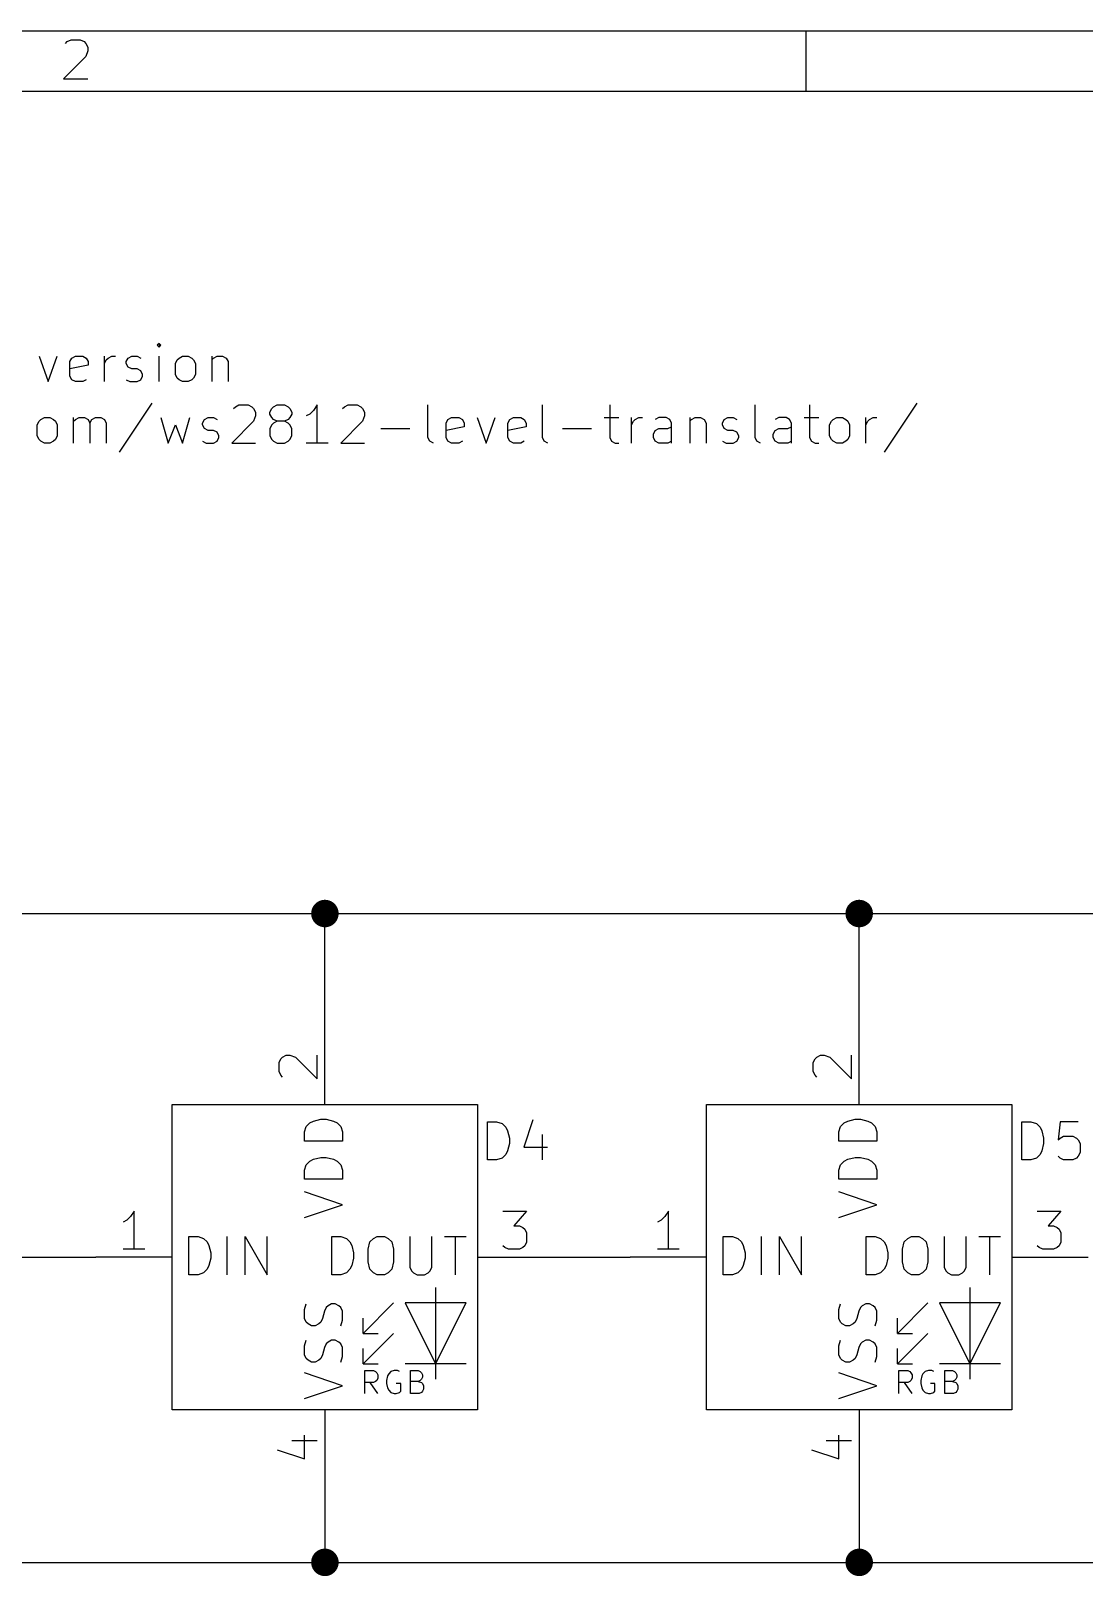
# Model space of a CAD drawing. Extents: x 0.4 to 11.3, y -7.9 to -0.4.
# Drawn here: x 3.315 to 4.695, y -2.418 to -0.394 of the extents above; entities that cross this region are included whole.
import ezdxf

# ---------------------------------------------------------------- set-up
doc = ezdxf.new("R2010")
doc.units = 0
doc.header["$MEASUREMENT"] = 0
for name, color, linetype in [('BLUE3', 171, 'CONTINUOUS'), ('CYAN2', 4, 'CONTINUOUS'), ('GREEN3', 91, 'CONTINUOUS'), ('LYELLOW', 51, 'CONTINUOUS'), ('RED2', 1, 'CONTINUOUS'), ('RED3', 11, 'CONTINUOUS')]:
    doc.layers.add(name, color=color, linetype=linetype)

msp = doc.modelspace()

# ---------------------------------------------------------------- linework, layer by layer
at = {"layer": 'BLUE3', "linetype": 'CONTINUOUS'}
for p, q in [((3.48267, -0.803209), (3.48029, -0.805591)), ((3.48029, -0.805591), (3.48267, -0.807972)), ((3.48505, -0.805591), (3.48267, -0.803209)), ((3.48267, -0.803209), (3.48267, -0.807972)), ((3.48267, -0.807972), (3.48505, -0.805591)), ((3.32552, -0.819878), (3.33743, -0.853209)), ((3.33743, -0.853209), (3.34933, -0.819878)), ((3.366, -0.82702), (3.36838, -0.822256)), ((3.366, -0.846067), (3.366, -0.82702)), ((3.36838, -0.822256), (3.37314, -0.819878)), ((3.37314, -0.819878), (3.38267, -0.819878)), ((3.38267, -0.819878), (3.38743, -0.822256)), ((3.38743, -0.822256), (3.38981, -0.82702)), ((3.38981, -0.82702), (3.38981, -0.83178)), ((3.41124, -0.853209), (3.41124, -0.819878)), ((3.41124, -0.829402), (3.41362, -0.824638)), ((3.41362, -0.824638), (3.416, -0.822256)), ((3.416, -0.822256), (3.42076, -0.819878)), ((3.42076, -0.819878), (3.42552, -0.819878)), ((3.43981, -0.82702), (3.44219, -0.822256)), ((3.43981, -0.829402), (3.43981, -0.82702)), ((3.44219, -0.834161), (3.43981, -0.829402)), ((3.44219, -0.822256), (3.44695, -0.819878)), ((3.44695, -0.819878), (3.45409, -0.819878)), ((3.45409, -0.819878), (3.45886, -0.822256)), ((3.48267, -0.853209), (3.48267, -0.819878)), ((3.5041, -0.829402), (3.50648, -0.824638)), ((3.5041, -0.843685), (3.5041, -0.829402)), ((3.50648, -0.824638), (3.50886, -0.822256)), ((3.50886, -0.822256), (3.51362, -0.819878)), ((3.51362, -0.819878), (3.52076, -0.819878)), ((3.52076, -0.819878), (3.52552, -0.822256)), ((3.52552, -0.822256), (3.52791, -0.824638)), ((3.52791, -0.824638), (3.53029, -0.829402)), ((3.53029, -0.829402), (3.53029, -0.843685)), ((3.55171, -0.819878), (3.55171, -0.853209)), ((3.55171, -0.824638), (3.55409, -0.822256)), ((3.55409, -0.822256), (3.55886, -0.819878)), ((3.55886, -0.819878), (3.566, -0.819878)), ((3.566, -0.819878), (3.57076, -0.822256)), ((3.57076, -0.822256), (3.57314, -0.82702)), ((3.57314, -0.82702), (3.57314, -0.853209)), ((3.38981, -0.83178), (3.366, -0.836543)), ((3.36838, -0.850831), (3.366, -0.846067)), ((3.44695, -0.836543), (3.44219, -0.834161)), ((3.45409, -0.836543), (3.44695, -0.836543)), ((3.45886, -0.838925), (3.45409, -0.836543)), ((3.46124, -0.843685), (3.45886, -0.838925)), ((3.45886, -0.850831), (3.46124, -0.846067)), ((3.46124, -0.846067), (3.46124, -0.843685)), ((3.50648, -0.848449), (3.5041, -0.843685)), ((3.50886, -0.850831), (3.50648, -0.848449)), ((3.52791, -0.848449), (3.52552, -0.850831)), ((3.53029, -0.843685), (3.52791, -0.848449)), ((3.37314, -0.853209), (3.36838, -0.850831)), ((3.38267, -0.853209), (3.37314, -0.853209)), ((3.38743, -0.850831), (3.38267, -0.853209)), ((3.43981, -0.850831), (3.44457, -0.853209)), ((3.44457, -0.853209), (3.45409, -0.853209)), ((3.45409, -0.853209), (3.45886, -0.850831)), ((3.51362, -0.853209), (3.50886, -0.850831)), ((3.52076, -0.853209), (3.51362, -0.853209)), ((3.52552, -0.850831), (3.52076, -0.853209)), ((3.47315, -0.881331), (3.4303, -0.945614)), ((3.5803, -0.888472), (3.58268, -0.886091)), ((3.58268, -0.886091), (3.58744, -0.883709)), ((3.58744, -0.883709), (3.59935, -0.883709)), ((3.59935, -0.883709), (3.60411, -0.886091)), ((3.60411, -0.886091), (3.60649, -0.888472)), ((3.60649, -0.888472), (3.60887, -0.893232)), ((3.62792, -0.893232), (3.6303, -0.888472)), ((3.6303, -0.888472), (3.63268, -0.886091)), ((3.63268, -0.886091), (3.63744, -0.883709)), ((3.63744, -0.883709), (3.64696, -0.883709)), ((3.64696, -0.883709), (3.65172, -0.886091)), ((3.65172, -0.886091), (3.65411, -0.888472)), ((3.65411, -0.888472), (3.65649, -0.893232)), ((3.68982, -0.883709), (3.68506, -0.890854)), ((3.68982, -0.933709), (3.68982, -0.883709)), ((3.72315, -0.888472), (3.72553, -0.886091)), ((3.72553, -0.886091), (3.7303, -0.883709)), ((3.7303, -0.883709), (3.7422, -0.883709)), ((3.7422, -0.883709), (3.74696, -0.886091)), ((3.74696, -0.886091), (3.74934, -0.888472)), ((3.74934, -0.888472), (3.75172, -0.893232)), ((3.83506, -0.926567), (3.83506, -0.883709)), ((3.98506, -0.926567), (3.98506, -0.883709)), ((4.07315, -0.883709), (4.07315, -0.926567)), ((4.26362, -0.926567), (4.26362, -0.883709)), ((4.33505, -0.883709), (4.33505, -0.926567)), ((4.47552, -0.881331), (4.43267, -0.945614)), ((3.32316, -0.909902), (3.32554, -0.905138)), ((3.32316, -0.924185), (3.32316, -0.909902)), ((3.32554, -0.905138), (3.32792, -0.902756)), ((3.32792, -0.902756), (3.33268, -0.900378)), ((3.33268, -0.900378), (3.33982, -0.900378)), ((3.33982, -0.900378), (3.34458, -0.902756)), ((3.34458, -0.902756), (3.34696, -0.905138)), ((3.34696, -0.905138), (3.34935, -0.909902)), ((3.34935, -0.909902), (3.34935, -0.924185)), ((3.37077, -0.933709), (3.37077, -0.900378)), ((3.37077, -0.905138), (3.37315, -0.902756)), ((3.37315, -0.902756), (3.37792, -0.900378)), ((3.37792, -0.900378), (3.38506, -0.900378)), ((3.38506, -0.900378), (3.38982, -0.902756)), ((3.38982, -0.902756), (3.3922, -0.90752)), ((3.3922, -0.90752), (3.39458, -0.902756)), ((3.3922, -0.90752), (3.3922, -0.933709)), ((3.39458, -0.902756), (3.39934, -0.900378)), ((3.39934, -0.900378), (3.40649, -0.900378)), ((3.40649, -0.900378), (3.41125, -0.902756)), ((3.41125, -0.902756), (3.41363, -0.90752)), ((3.41363, -0.90752), (3.41363, -0.933709)), ((3.48506, -0.900378), (3.49458, -0.933709)), ((3.49458, -0.933709), (3.50411, -0.909902)), ((3.50411, -0.909902), (3.51363, -0.933709)), ((3.51363, -0.933709), (3.52315, -0.900378)), ((3.53982, -0.90752), (3.5422, -0.902756)), ((3.53982, -0.909902), (3.53982, -0.90752)), ((3.5422, -0.914661), (3.53982, -0.909902)), ((3.5422, -0.902756), (3.54696, -0.900378)), ((3.54696, -0.900378), (3.55411, -0.900378)), ((3.55411, -0.900378), (3.55887, -0.902756)), ((3.60649, -0.905138), (3.57792, -0.933709)), ((3.60887, -0.897996), (3.60649, -0.905138)), ((3.60887, -0.893232), (3.60887, -0.897996)), ((3.62792, -0.895614), (3.62792, -0.893232)), ((3.6303, -0.900378), (3.62792, -0.895614)), ((3.6303, -0.909902), (3.62792, -0.914661)), ((3.63268, -0.902756), (3.6303, -0.900378)), ((3.63268, -0.90752), (3.6303, -0.909902)), ((3.63744, -0.905138), (3.63268, -0.902756)), ((3.63744, -0.905138), (3.63268, -0.90752)), ((3.64696, -0.905138), (3.63744, -0.905138)), ((3.65172, -0.902756), (3.64696, -0.905138)), ((3.65172, -0.90752), (3.64696, -0.905138)), ((3.65411, -0.900378), (3.65172, -0.902756)), ((3.65411, -0.909902), (3.65172, -0.90752)), ((3.65649, -0.895614), (3.65411, -0.900378)), ((3.65649, -0.914661), (3.65411, -0.909902)), ((3.65649, -0.893232), (3.65649, -0.895614)), ((3.6803, -0.895614), (3.67554, -0.897996)), ((3.68506, -0.890854), (3.6803, -0.895614)), ((3.74934, -0.905138), (3.72077, -0.933709)), ((3.75172, -0.897996), (3.74934, -0.905138)), ((3.75172, -0.893232), (3.75172, -0.897996)), ((3.85887, -0.90752), (3.86124, -0.902756)), ((3.85887, -0.926567), (3.85887, -0.90752)), ((3.86124, -0.902756), (3.86601, -0.900378)), ((3.86601, -0.900378), (3.87553, -0.900378)), ((3.87553, -0.900378), (3.88029, -0.902756)), ((3.88029, -0.902756), (3.88267, -0.90752)), ((3.88267, -0.90752), (3.88267, -0.91228)), ((3.89934, -0.900378), (3.91125, -0.933709)), ((3.91125, -0.933709), (3.92315, -0.900378)), ((3.93982, -0.90752), (3.9422, -0.902756)), ((3.93982, -0.926567), (3.93982, -0.90752)), ((3.9422, -0.902756), (3.94696, -0.900378)), ((3.94696, -0.900378), (3.95648, -0.900378)), ((3.95648, -0.900378), (3.96124, -0.902756)), ((3.96124, -0.902756), (3.96363, -0.90752)), ((3.96363, -0.90752), (3.96363, -0.91228)), ((4.06601, -0.900378), (4.08506, -0.900378)), ((4.10172, -0.933709), (4.10172, -0.900378)), ((4.10172, -0.909902), (4.1041, -0.905138)), ((4.1041, -0.905138), (4.10648, -0.902756)), ((4.10648, -0.902756), (4.11124, -0.900378)), ((4.11124, -0.900378), (4.11601, -0.900378)), ((4.13744, -0.900378), (4.13267, -0.902756)), ((4.14696, -0.900378), (4.13744, -0.900378)), ((4.15172, -0.902756), (4.14696, -0.900378)), ((4.1541, -0.90752), (4.15172, -0.902756)), ((4.1541, -0.933709), (4.1541, -0.90752)), ((4.17791, -0.900378), (4.17791, -0.933709)), ((4.17791, -0.905138), (4.18029, -0.902756)), ((4.18029, -0.902756), (4.18506, -0.900378)), ((4.18506, -0.900378), (4.1922, -0.900378)), ((4.1922, -0.900378), (4.19696, -0.902756)), ((4.19696, -0.902756), (4.19934, -0.90752)), ((4.19934, -0.90752), (4.19934, -0.933709)), ((4.22077, -0.90752), (4.22315, -0.902756)), ((4.22077, -0.909902), (4.22077, -0.90752)), ((4.22315, -0.914661), (4.22077, -0.909902)), ((4.22315, -0.902756), (4.22791, -0.900378)), ((4.22791, -0.900378), (4.23505, -0.900378)), ((4.23505, -0.900378), (4.23981, -0.902756)), ((4.29457, -0.900378), (4.28981, -0.902756)), ((4.3041, -0.900378), (4.29457, -0.900378)), ((4.30886, -0.902756), (4.3041, -0.900378)), ((4.31124, -0.90752), (4.30886, -0.902756)), ((4.31124, -0.933709), (4.31124, -0.90752)), ((4.32791, -0.900378), (4.34695, -0.900378)), ((4.36124, -0.909902), (4.36362, -0.905138)), ((4.36124, -0.924185), (4.36124, -0.909902)), ((4.36362, -0.905138), (4.366, -0.902756)), ((4.366, -0.902756), (4.37076, -0.900378)), ((4.37076, -0.900378), (4.37791, -0.900378)), ((4.37791, -0.900378), (4.38267, -0.902756)), ((4.38267, -0.902756), (4.38505, -0.905138)), ((4.38505, -0.905138), (4.38743, -0.909902)), ((4.38743, -0.909902), (4.38743, -0.924185)), ((4.40885, -0.933709), (4.40885, -0.900378)), ((4.40885, -0.909902), (4.41124, -0.905138)), ((4.41124, -0.905138), (4.41362, -0.902756)), ((4.41362, -0.902756), (4.41838, -0.900378)), ((4.41838, -0.900378), (4.42314, -0.900378)), ((3.32554, -0.928949), (3.32316, -0.924185)), ((3.32792, -0.931331), (3.32554, -0.928949)), ((3.34696, -0.928949), (3.34458, -0.931331)), ((3.34935, -0.924185), (3.34696, -0.928949)), ((3.54696, -0.917043), (3.5422, -0.914661)), ((3.55411, -0.917043), (3.54696, -0.917043)), ((3.55887, -0.919425), (3.55411, -0.917043)), ((3.56125, -0.924185), (3.55887, -0.919425)), ((3.55887, -0.931331), (3.56125, -0.926567)), ((3.56125, -0.926567), (3.56125, -0.924185)), ((3.62792, -0.914661), (3.62792, -0.924185)), ((3.62792, -0.924185), (3.6303, -0.928949)), ((3.6303, -0.928949), (3.63268, -0.931331)), ((3.65172, -0.931331), (3.65411, -0.928949)), ((3.65411, -0.928949), (3.65649, -0.924185)), ((3.65649, -0.924185), (3.65649, -0.914661)), ((3.77315, -0.914661), (3.81125, -0.914661)), ((3.83744, -0.931331), (3.83506, -0.926567)), ((3.88267, -0.91228), (3.85887, -0.917043)), ((3.86124, -0.931331), (3.85887, -0.926567)), ((3.96363, -0.91228), (3.93982, -0.917043)), ((3.9422, -0.931331), (3.93982, -0.926567)), ((3.98744, -0.931331), (3.98506, -0.926567)), ((4.01124, -0.914661), (4.04934, -0.914661)), ((4.07315, -0.926567), (4.07553, -0.931331)), ((4.1303, -0.921803), (4.13267, -0.917043)), ((4.1303, -0.926567), (4.1303, -0.921803)), ((4.13267, -0.931331), (4.1303, -0.926567)), ((4.13267, -0.917043), (4.13744, -0.914661)), ((4.13744, -0.914661), (4.14934, -0.914661)), ((4.14934, -0.914661), (4.1541, -0.91228)), ((4.22791, -0.917043), (4.22315, -0.914661)), ((4.23505, -0.917043), (4.22791, -0.917043)), ((4.23981, -0.919425), (4.23505, -0.917043)), ((4.24219, -0.924185), (4.23981, -0.919425)), ((4.23981, -0.931331), (4.24219, -0.926567)), ((4.24219, -0.926567), (4.24219, -0.924185)), ((4.266, -0.931331), (4.26362, -0.926567)), ((4.28743, -0.921803), (4.28981, -0.917043)), ((4.28743, -0.926567), (4.28743, -0.921803)), ((4.28981, -0.931331), (4.28743, -0.926567)), ((4.28981, -0.917043), (4.29457, -0.914661)), ((4.29457, -0.914661), (4.30648, -0.914661)), ((4.30648, -0.914661), (4.31124, -0.91228)), ((4.33505, -0.926567), (4.33743, -0.931331)), ((4.36362, -0.928949), (4.36124, -0.924185)), ((4.366, -0.931331), (4.36362, -0.928949)), ((4.38505, -0.928949), (4.38267, -0.931331)), ((4.38743, -0.924185), (4.38505, -0.928949)), ((3.33268, -0.933709), (3.32792, -0.931331)), ((3.33982, -0.933709), (3.33268, -0.933709)), ((3.34458, -0.931331), (3.33982, -0.933709)), ((3.53982, -0.931331), (3.54458, -0.933709)), ((3.54458, -0.933709), (3.55411, -0.933709)), ((3.55411, -0.933709), (3.55887, -0.931331)), ((3.57792, -0.933709), (3.60887, -0.933709)), ((3.63268, -0.931331), (3.63744, -0.933709)), ((3.63744, -0.933709), (3.64696, -0.933709)), ((3.64696, -0.933709), (3.65172, -0.931331)), ((3.70411, -0.933709), (3.67554, -0.933709)), ((3.72077, -0.933709), (3.75172, -0.933709)), ((3.8422, -0.933709), (3.83744, -0.931331)), ((3.86601, -0.933709), (3.86124, -0.931331)), ((3.87553, -0.933709), (3.86601, -0.933709)), ((3.88029, -0.931331), (3.87553, -0.933709)), ((3.94696, -0.933709), (3.9422, -0.931331)), ((3.95648, -0.933709), (3.94696, -0.933709)), ((3.96124, -0.931331), (3.95648, -0.933709)), ((3.9922, -0.933709), (3.98744, -0.931331)), ((4.07553, -0.931331), (4.0803, -0.933709)), ((4.0803, -0.933709), (4.08506, -0.933709)), ((4.13744, -0.933709), (4.13267, -0.931331)), ((4.14934, -0.933709), (4.13744, -0.933709)), ((4.1541, -0.931331), (4.14934, -0.933709)), ((4.22077, -0.931331), (4.22553, -0.933709)), ((4.22553, -0.933709), (4.23505, -0.933709)), ((4.23505, -0.933709), (4.23981, -0.931331)), ((4.27077, -0.933709), (4.266, -0.931331)), ((4.29457, -0.933709), (4.28981, -0.931331)), ((4.30648, -0.933709), (4.29457, -0.933709)), ((4.31124, -0.931331), (4.30648, -0.933709)), ((4.33743, -0.931331), (4.34219, -0.933709)), ((4.34219, -0.933709), (4.34695, -0.933709)), ((4.37076, -0.933709), (4.366, -0.931331)), ((4.37791, -0.933709), (4.37076, -0.933709)), ((4.38267, -0.931331), (4.37791, -0.933709))]:
    msp.add_line(p, q, dxfattribs=at)
at = {"layer": 'CYAN2', "linetype": 'CONTINUOUS'}
for p, q in [((3.68504, -1.8219), (3.69456, -1.81952)), ((3.69456, -1.81952), (3.7017, -1.81952)), ((3.7017, -1.81952), (3.71122, -1.8219)), ((3.97262, -1.82043), (3.96072, -1.85614)), ((4.38504, -1.8219), (4.39456, -1.81952)), ((4.39456, -1.81952), (4.4017, -1.81952)), ((4.4017, -1.81952), (4.41122, -1.8219)), ((3.67313, -1.83619), (3.67551, -1.82905)), ((3.67313, -1.84809), (3.67313, -1.83619)), ((3.67551, -1.82905), (3.68028, -1.82428)), ((3.68028, -1.82428), (3.68504, -1.8219)), ((3.71122, -1.8219), (3.71599, -1.82428)), ((3.71599, -1.82428), (3.72075, -1.82905)), ((3.72075, -1.82905), (3.72313, -1.83619)), ((3.72313, -1.83619), (3.72313, -1.84809)), ((3.91309, -1.8728), (3.91309, -1.8228)), ((3.91309, -1.8228), (3.925, -1.8228)), ((3.925, -1.8228), (3.93214, -1.82519)), ((3.93214, -1.82519), (3.93691, -1.82995)), ((3.93691, -1.82995), (3.93929, -1.83471)), ((3.93929, -1.83471), (3.94167, -1.84423)), ((3.98452, -1.83947), (3.98452, -1.8728)), ((4.37313, -1.83619), (4.37551, -1.82905)), ((4.37313, -1.84809), (4.37313, -1.83619)), ((4.37551, -1.82905), (4.38028, -1.82428)), ((4.38028, -1.82428), (4.38504, -1.8219)), ((4.41122, -1.8219), (4.41599, -1.82428)), ((4.41599, -1.82428), (4.42075, -1.82905)), ((4.42075, -1.82905), (4.42313, -1.83619)), ((4.42313, -1.83619), (4.42313, -1.84809)), ((4.61309, -1.8728), (4.61309, -1.8228)), ((4.61309, -1.8228), (4.625, -1.8228)), ((4.625, -1.8228), (4.63214, -1.82519)), ((4.63214, -1.82519), (4.63691, -1.82995)), ((4.63691, -1.82995), (4.63929, -1.83471)), ((4.63929, -1.83471), (4.64167, -1.84423)), ((4.66309, -1.8228), (4.66072, -1.84661)), ((4.68691, -1.8228), (4.66309, -1.8228)), ((4.66309, -1.84423), (4.66786, -1.84185)), ((4.66786, -1.84185), (4.67976, -1.84185)), ((4.67976, -1.84185), (4.68452, -1.84423)), ((3.72313, -1.84809), (3.67313, -1.84809)), ((3.93929, -1.8609), (3.93691, -1.86566)), ((3.94167, -1.85137), (3.93929, -1.8609)), ((3.94167, -1.84423), (3.94167, -1.85137)), ((3.96072, -1.85614), (3.99167, -1.85614)), ((4.42313, -1.84809), (4.37313, -1.84809)), ((4.63929, -1.8609), (4.63691, -1.86566)), ((4.64167, -1.85137), (4.63929, -1.8609)), ((4.64167, -1.84423), (4.64167, -1.85137)), ((4.66072, -1.84661), (4.66309, -1.84423)), ((4.68452, -1.84423), (4.68691, -1.84661)), ((4.68691, -1.84661), (4.68929, -1.85137)), ((4.68929, -1.85137), (4.68929, -1.86328)), ((3.67313, -1.88619), (3.67551, -1.87905)), ((3.67551, -1.87905), (3.68028, -1.87428)), ((3.68028, -1.87428), (3.68504, -1.8719)), ((3.68504, -1.8719), (3.69456, -1.86952)), ((3.69456, -1.86952), (3.7017, -1.86952)), ((3.7017, -1.86952), (3.71122, -1.8719)), ((3.71122, -1.8719), (3.71599, -1.87428)), ((3.71599, -1.87428), (3.72075, -1.87905)), ((3.72075, -1.87905), (3.72313, -1.88619)), ((3.925, -1.8728), (3.91309, -1.8728)), ((3.93214, -1.87043), (3.925, -1.8728)), ((3.93691, -1.86566), (3.93214, -1.87043)), ((4.37313, -1.88619), (4.37551, -1.87905)), ((4.37551, -1.87905), (4.38028, -1.87428)), ((4.38028, -1.87428), (4.38504, -1.8719)), ((4.38504, -1.8719), (4.39456, -1.86952)), ((4.39456, -1.86952), (4.4017, -1.86952)), ((4.4017, -1.86952), (4.41122, -1.8719)), ((4.41122, -1.8719), (4.41599, -1.87428)), ((4.41599, -1.87428), (4.42075, -1.87905)), ((4.42075, -1.87905), (4.42313, -1.88619)), ((4.625, -1.8728), (4.61309, -1.8728)), ((4.63214, -1.87043), (4.625, -1.8728)), ((4.63691, -1.86566), (4.63214, -1.87043)), ((4.66309, -1.87043), (4.66072, -1.86804)), ((4.66786, -1.8728), (4.66309, -1.87043)), ((4.67976, -1.8728), (4.66786, -1.8728)), ((4.68452, -1.87043), (4.67976, -1.8728)), ((4.68691, -1.86804), (4.68452, -1.87043)), ((4.68929, -1.86328), (4.68691, -1.86804)), ((3.67313, -1.89809), (3.67313, -1.88619)), ((3.72313, -1.89809), (3.67313, -1.89809)), ((3.72313, -1.88619), (3.72313, -1.89809)), ((4.37313, -1.89809), (4.37313, -1.88619)), ((4.42313, -1.89809), (4.37313, -1.89809)), ((4.42313, -1.88619), (4.42313, -1.89809)), ((3.72313, -1.93143), (3.67313, -1.91476)), ((4.42313, -1.93143), (4.37313, -1.91476)), ((3.67313, -1.94809), (3.72313, -1.93143)), ((4.37313, -1.94809), (4.42313, -1.93143)), ((3.5219, -2.02313), (3.5219, -1.97313)), ((3.5219, -1.97313), (3.53381, -1.97313)), ((3.53381, -1.97313), (3.54095, -1.97551)), ((3.54095, -1.97551), (3.54571, -1.98028)), ((3.54571, -1.98028), (3.54809, -1.98504)), ((3.5719, -2.02313), (3.5719, -1.97313)), ((3.59571, -2.02313), (3.59571, -1.97313)), ((3.59571, -1.97313), (3.62428, -2.02313)), ((3.62428, -2.02313), (3.62428, -1.97313)), ((3.70904, -2.02313), (3.70904, -1.97313)), ((3.70904, -1.97313), (3.72095, -1.97313)), ((3.72095, -1.97313), (3.72809, -1.97551)), ((3.72809, -1.97551), (3.73285, -1.98028)), ((3.73285, -1.98028), (3.73524, -1.98504)), ((3.75667, -1.9898), (3.75904, -1.98028)), ((3.75904, -1.98028), (3.76381, -1.97551)), ((3.76381, -1.97551), (3.76857, -1.97313)), ((3.76857, -1.97313), (3.77809, -1.97313)), ((3.77809, -1.97313), (3.78285, -1.97551)), ((3.78285, -1.97551), (3.78761, -1.98028)), ((3.78761, -1.98028), (3.79, -1.9898)), ((3.81143, -1.97313), (3.81143, -2.01361)), ((3.84, -2.01361), (3.84, -1.97313)), ((3.85667, -1.97313), (3.88524, -1.97313)), ((3.87095, -2.02313), (3.87095, -1.97313)), ((4.2219, -2.02313), (4.2219, -1.97313)), ((4.2219, -1.97313), (4.23381, -1.97313)), ((4.23381, -1.97313), (4.24095, -1.97551)), ((4.24095, -1.97551), (4.24571, -1.98028)), ((4.24571, -1.98028), (4.24809, -1.98504)), ((4.2719, -2.02313), (4.2719, -1.97313)), ((4.29571, -2.02313), (4.29571, -1.97313)), ((4.29571, -1.97313), (4.32428, -2.02313)), ((4.32428, -2.02313), (4.32428, -1.97313)), ((4.40904, -2.02313), (4.40904, -1.97313)), ((4.40904, -1.97313), (4.42095, -1.97313)), ((4.42095, -1.97313), (4.42809, -1.97551)), ((4.42809, -1.97551), (4.43285, -1.98028)), ((4.43285, -1.98028), (4.43524, -1.98504)), ((4.45667, -1.9898), (4.45904, -1.98028)), ((4.45904, -1.98028), (4.46381, -1.97551)), ((4.46381, -1.97551), (4.46857, -1.97313)), ((4.46857, -1.97313), (4.47809, -1.97313)), ((4.47809, -1.97313), (4.48285, -1.97551)), ((4.48285, -1.97551), (4.48761, -1.98028)), ((4.48761, -1.98028), (4.49, -1.9898)), ((4.51143, -1.97313), (4.51143, -2.01361)), ((4.54, -2.01361), (4.54, -1.97313)), ((4.55667, -1.97313), (4.58524, -1.97313)), ((4.57095, -2.02313), (4.57095, -1.97313)), ((3.54809, -1.98504), (3.55047, -1.99456)), ((3.55047, -2.0017), (3.54809, -2.01122)), ((3.55047, -1.99456), (3.55047, -2.0017)), ((3.73524, -1.98504), (3.73761, -1.99456)), ((3.73761, -2.0017), (3.73524, -2.01122)), ((3.73761, -1.99456), (3.73761, -2.0017)), ((3.75667, -2.00646), (3.75667, -1.9898)), ((3.79, -1.9898), (3.79, -2.00646)), ((4.24809, -1.98504), (4.25047, -1.99456)), ((4.25047, -2.0017), (4.24809, -2.01122)), ((4.25047, -1.99456), (4.25047, -2.0017)), ((4.43524, -1.98504), (4.43761, -1.99456)), ((4.43761, -2.0017), (4.43524, -2.01122)), ((4.43761, -1.99456), (4.43761, -2.0017)), ((4.45667, -2.00646), (4.45667, -1.9898)), ((4.49, -1.9898), (4.49, -2.00646)), ((3.53381, -2.02313), (3.5219, -2.02313)), ((3.54095, -2.02075), (3.53381, -2.02313)), ((3.54571, -2.01599), (3.54095, -2.02075)), ((3.54809, -2.01122), (3.54571, -2.01599)), ((3.72095, -2.02313), (3.70904, -2.02313)), ((3.72809, -2.02075), (3.72095, -2.02313)), ((3.73285, -2.01599), (3.72809, -2.02075)), ((3.73524, -2.01122), (3.73285, -2.01599)), ((3.75904, -2.01599), (3.75667, -2.00646)), ((3.76381, -2.02075), (3.75904, -2.01599)), ((3.76857, -2.02313), (3.76381, -2.02075)), ((3.77809, -2.02313), (3.76857, -2.02313)), ((3.78285, -2.02075), (3.77809, -2.02313)), ((3.78761, -2.01599), (3.78285, -2.02075)), ((3.79, -2.00646), (3.78761, -2.01599)), ((3.81143, -2.01361), (3.81381, -2.01837)), ((3.81381, -2.01837), (3.81619, -2.02075)), ((3.81619, -2.02075), (3.82095, -2.02313)), ((3.82095, -2.02313), (3.83047, -2.02313)), ((3.83047, -2.02313), (3.83524, -2.02075)), ((3.83524, -2.02075), (3.83762, -2.01837)), ((3.83762, -2.01837), (3.84, -2.01361)), ((4.23381, -2.02313), (4.2219, -2.02313)), ((4.24095, -2.02075), (4.23381, -2.02313)), ((4.24571, -2.01599), (4.24095, -2.02075)), ((4.24809, -2.01122), (4.24571, -2.01599)), ((4.42095, -2.02313), (4.40904, -2.02313)), ((4.42809, -2.02075), (4.42095, -2.02313)), ((4.43285, -2.01599), (4.42809, -2.02075)), ((4.43524, -2.01122), (4.43285, -2.01599)), ((4.45904, -2.01599), (4.45667, -2.00646)), ((4.46381, -2.02075), (4.45904, -2.01599)), ((4.46857, -2.02313), (4.46381, -2.02075)), ((4.47809, -2.02313), (4.46857, -2.02313)), ((4.48285, -2.02075), (4.47809, -2.02313)), ((4.48761, -2.01599), (4.48285, -2.02075)), ((4.49, -2.00646), (4.48761, -2.01599)), ((4.51143, -2.01361), (4.51381, -2.01837)), ((4.51381, -2.01837), (4.51619, -2.02075)), ((4.51619, -2.02075), (4.52095, -2.02313)), ((4.52095, -2.02313), (4.53047, -2.02313)), ((4.53047, -2.02313), (4.53524, -2.02075)), ((4.53524, -2.02075), (4.53762, -2.01837)), ((4.53762, -2.01837), (4.54, -2.01361)), ((3.67313, -2.06857), (3.67551, -2.06143)), ((3.70408, -2.06381), (3.7017, -2.06619)), ((3.70885, -2.06143), (3.70408, -2.06381)), ((3.71361, -2.06143), (3.70885, -2.06143)), ((3.71837, -2.06381), (3.71361, -2.06143)), ((3.72075, -2.06619), (3.71837, -2.06381)), ((4.37313, -2.06857), (4.37551, -2.06143)), ((4.40408, -2.06381), (4.4017, -2.06619)), ((4.40885, -2.06143), (4.40408, -2.06381)), ((4.41361, -2.06143), (4.40885, -2.06143)), ((4.41837, -2.06381), (4.41361, -2.06143)), ((4.42075, -2.06619), (4.41837, -2.06381)), ((3.67313, -2.08047), (3.67313, -2.06857)), ((3.67551, -2.08524), (3.67313, -2.08047)), ((3.69694, -2.08047), (3.69456, -2.08524)), ((3.69932, -2.07095), (3.69694, -2.08047)), ((3.7017, -2.06619), (3.69932, -2.07095)), ((3.72313, -2.07095), (3.72075, -2.06619)), ((3.72075, -2.09), (3.72313, -2.08285)), ((3.72313, -2.08285), (3.72313, -2.07095)), ((4.37313, -2.08047), (4.37313, -2.06857)), ((4.37551, -2.08524), (4.37313, -2.08047)), ((4.39694, -2.08047), (4.39456, -2.08524)), ((4.39932, -2.07095), (4.39694, -2.08047)), ((4.4017, -2.06619), (4.39932, -2.07095)), ((4.42313, -2.07095), (4.42075, -2.06619)), ((4.42075, -2.09), (4.42313, -2.08285)), ((4.42313, -2.08285), (4.42313, -2.07095)), ((3.67789, -2.08762), (3.67551, -2.08524)), ((3.68265, -2.09), (3.67789, -2.08762)), ((3.68742, -2.09), (3.68265, -2.09)), ((3.69218, -2.08762), (3.68742, -2.09)), ((3.69456, -2.08524), (3.69218, -2.08762)), ((4.37789, -2.08762), (4.37551, -2.08524)), ((4.38265, -2.09), (4.37789, -2.08762)), ((4.38742, -2.09), (4.38265, -2.09)), ((4.39218, -2.08762), (4.38742, -2.09)), ((4.39456, -2.08524), (4.39218, -2.08762)), ((3.67313, -2.11619), (3.67551, -2.10904)), ((3.67313, -2.12809), (3.67313, -2.11619)), ((3.69932, -2.11857), (3.69694, -2.12809)), ((3.7017, -2.11381), (3.69932, -2.11857)), ((3.70408, -2.11143), (3.7017, -2.11381)), ((3.70885, -2.10904), (3.70408, -2.11143)), ((3.71361, -2.10904), (3.70885, -2.10904)), ((3.71837, -2.11143), (3.71361, -2.10904)), ((3.72075, -2.11381), (3.71837, -2.11143)), ((3.72313, -2.11857), (3.72075, -2.11381)), ((3.72313, -2.13047), (3.72313, -2.11857)), ((4.37313, -2.11619), (4.37551, -2.10904)), ((4.37313, -2.12809), (4.37313, -2.11619)), ((4.39932, -2.11857), (4.39694, -2.12809)), ((4.4017, -2.11381), (4.39932, -2.11857)), ((4.40408, -2.11143), (4.4017, -2.11381)), ((4.40885, -2.10904), (4.40408, -2.11143)), ((4.41361, -2.10904), (4.40885, -2.10904)), ((4.41837, -2.11143), (4.41361, -2.10904)), ((4.42075, -2.11381), (4.41837, -2.11143)), ((4.42313, -2.11857), (4.42075, -2.11381)), ((4.42313, -2.13047), (4.42313, -2.11857)), ((3.67551, -2.13285), (3.67313, -2.12809)), ((3.67789, -2.13524), (3.67551, -2.13285)), ((3.68265, -2.13761), (3.67789, -2.13524)), ((3.68742, -2.13761), (3.68265, -2.13761)), ((3.69218, -2.13524), (3.68742, -2.13761)), ((3.69456, -2.13285), (3.69218, -2.13524)), ((3.69694, -2.12809), (3.69456, -2.13285)), ((3.72075, -2.13761), (3.72313, -2.13047)), ((4.37551, -2.13285), (4.37313, -2.12809)), ((4.37789, -2.13524), (4.37551, -2.13285)), ((4.38265, -2.13761), (4.37789, -2.13524)), ((4.38742, -2.13761), (4.38265, -2.13761)), ((4.39218, -2.13524), (4.38742, -2.13761)), ((4.39456, -2.13285), (4.39218, -2.13524)), ((4.39694, -2.12809), (4.39456, -2.13285)), ((4.42075, -2.13761), (4.42313, -2.13047)), ((3.72313, -2.16857), (3.67313, -2.1519)), ((4.42313, -2.16857), (4.37313, -2.1519)), ((3.67313, -2.18524), (3.72313, -2.16857)), ((4.37313, -2.18524), (4.42313, -2.16857))]:
    msp.add_line(p, q, dxfattribs=at)
at = {"layer": 'GREEN3', "linetype": 'CONTINUOUS'}
for p, q in [((3, -1.55), (3.7, -1.55)), ((3.7, -1.55), (4.4, -1.55)), ((3.7, -1.7), (3.7, -1.55)), ((4.4, -1.7), (4.4, -1.55)), ((4.4, -1.55), (5.1, -1.55)), ((3.3, -2), (3.4, -2)), ((4, -2), (4.1, -2)), ((3.7, -2.3), (3.7, -2.4)), ((4.4, -2.3), (4.4, -2.4)), ((3, -2.4), (3.7, -2.4)), ((3.7, -2.4), (4.4, -2.4)), ((4.4, -2.4), (5.1, -2.4))]:
    msp.add_line(p, q, dxfattribs=at)
at = {"layer": 'GREEN3', "const_width": 0.018}
for points in [[(3.691, -1.55, 1), (3.709, -1.55, 1)], [(4.391, -1.55, 1), (4.409, -1.55, 1)], [(3.691, -2.4, 1), (3.709, -2.4, 1)], [(4.391, -2.4, 1), (4.409, -2.4, 1)]]:
    msp.add_lwpolyline(points, format="xyb", close=True, dxfattribs=at)
at = {"layer": 'LYELLOW', "linetype": 'CONTINUOUS'}
for p, q in [((3.5, -2.2), (3.5, -1.8)), ((3.5, -1.8), (3.9, -1.8)), ((3.9, -1.8), (3.9, -2.2)), ((4.2, -2.2), (4.2, -1.8)), ((4.2, -1.8), (4.6, -1.8)), ((4.6, -1.8), (4.6, -2.2)), ((3.9, -2.2), (3.5, -2.2)), ((4.6, -2.2), (4.2, -2.2))]:
    msp.add_line(p, q, dxfattribs=at)
at = {"layer": 'RED2', "linetype": 'CONTINUOUS'}
for p, q in [((0.393701, -0.393701), (11.2993, -0.393701)), ((4.33071, -0.472441), (4.33071, -0.393701)), ((3.36009, -0.410138), (3.36252, -0.407701)), ((3.36252, -0.407701), (3.3674, -0.405264)), ((3.3674, -0.405264), (3.37958, -0.405264)), ((3.37958, -0.405264), (3.38446, -0.407701)), ((3.38446, -0.407701), (3.38689, -0.410138)), ((3.38689, -0.410138), (3.38933, -0.415012)), ((3.38933, -0.419886), (3.38689, -0.427197)), ((3.38933, -0.415012), (3.38933, -0.419886)), ((3.38689, -0.427197), (3.35765, -0.456445)), ((3.35765, -0.456445), (3.38933, -0.456445)), ((0.472441, -0.472441), (11.2206, -0.472441)), ((3.7, -1.8), (3.7, -1.7)), ((4.4, -1.8), (4.4, -1.7)), ((3.5, -2.2), (3.5, -1.8)), ((3.5, -1.8), (3.9, -1.8)), ((3.9, -1.8), (3.9, -2.2)), ((4.2, -2.2), (4.2, -1.8)), ((4.2, -1.8), (4.6, -1.8)), ((4.6, -1.8), (4.6, -2.2)), ((3.5, -2), (3.4, -2)), ((3.9, -2), (4, -2)), ((4.2, -2), (4.1, -2)), ((4.6, -2), (4.7, -2)), ((3.845, -2.04), (3.845, -2.14)), ((4.545, -2.04), (4.545, -2.14)), ((3.79, -2.06), (3.75, -2.1)), ((3.885, -2.06), (3.805, -2.06)), ((3.805, -2.06), (3.845, -2.14)), ((3.845, -2.14), (3.885, -2.06)), ((4.49, -2.06), (4.45, -2.1)), ((4.585, -2.06), (4.505, -2.06)), ((4.505, -2.06), (4.545, -2.14)), ((4.545, -2.14), (4.585, -2.06)), ((3.75, -2.1), (3.75, -2.08)), ((4.45, -2.1), (4.45, -2.08)), ((3.75, -2.1), (3.77, -2.1)), ((3.79, -2.1), (3.75, -2.14)), ((4.45, -2.1), (4.47, -2.1)), ((4.49, -2.1), (4.45, -2.14)), ((3.75, -2.14), (3.75, -2.12)), ((4.45, -2.14), (4.45, -2.12)), ((3.75, -2.14), (3.77, -2.14)), ((3.885, -2.14), (3.805, -2.14)), ((3.845, -2.14), (3.845, -2.16)), ((4.45, -2.14), (4.47, -2.14)), ((4.585, -2.14), (4.505, -2.14)), ((4.545, -2.14), (4.545, -2.16)), ((3.75214, -2.17869), (3.75214, -2.14869)), ((3.75214, -2.14869), (3.76357, -2.14869)), ((3.76357, -2.1644), (3.75214, -2.1644)), ((3.76928, -2.17869), (3.75928, -2.1644)), ((3.76357, -2.14869), (3.76643, -2.15011)), ((3.76643, -2.16297), (3.76357, -2.1644)), ((3.76643, -2.15011), (3.76785, -2.15154)), ((3.76785, -2.16154), (3.76643, -2.16297)), ((3.76785, -2.15154), (3.76928, -2.1544)), ((3.76928, -2.15869), (3.76785, -2.16154)), ((3.76928, -2.1544), (3.76928, -2.15869)), ((3.78214, -2.15583), (3.78071, -2.16154)), ((3.78071, -2.16154), (3.78071, -2.16583)), ((3.78071, -2.16583), (3.78214, -2.17154)), ((3.78357, -2.15297), (3.78214, -2.15583)), ((3.78643, -2.15011), (3.78357, -2.15297)), ((3.79071, -2.14869), (3.78643, -2.15011)), ((3.795, -2.14869), (3.79071, -2.14869)), ((3.79928, -2.16583), (3.79357, -2.16583)), ((3.79785, -2.15011), (3.795, -2.14869)), ((3.79928, -2.17583), (3.79928, -2.16583)), ((3.81214, -2.17869), (3.81214, -2.14869)), ((3.81214, -2.14869), (3.82214, -2.14869)), ((3.82214, -2.16297), (3.81214, -2.16297)), ((3.82214, -2.14869), (3.825, -2.15011)), ((3.825, -2.16154), (3.82214, -2.16297)), ((3.82214, -2.16297), (3.82643, -2.1644)), ((3.825, -2.15011), (3.82643, -2.15154)), ((3.82643, -2.16011), (3.825, -2.16154)), ((3.82643, -2.15154), (3.82785, -2.1544)), ((3.82785, -2.15726), (3.82643, -2.16011)), ((3.82643, -2.1644), (3.82785, -2.16583)), ((3.82785, -2.1544), (3.82785, -2.15726)), ((3.82785, -2.16583), (3.82928, -2.16869)), ((4.45214, -2.17869), (4.45214, -2.14869)), ((4.45214, -2.14869), (4.46357, -2.14869)), ((4.46357, -2.1644), (4.45214, -2.1644)), ((4.46928, -2.17869), (4.45928, -2.1644)), ((4.46357, -2.14869), (4.46643, -2.15011)), ((4.46643, -2.16297), (4.46357, -2.1644)), ((4.46643, -2.15011), (4.46785, -2.15154)), ((4.46785, -2.16154), (4.46643, -2.16297)), ((4.46785, -2.15154), (4.46928, -2.1544)), ((4.46928, -2.15869), (4.46785, -2.16154)), ((4.46928, -2.1544), (4.46928, -2.15869)), ((4.48214, -2.15583), (4.48071, -2.16154)), ((4.48071, -2.16154), (4.48071, -2.16583)), ((4.48071, -2.16583), (4.48214, -2.17154)), ((4.48357, -2.15297), (4.48214, -2.15583)), ((4.48643, -2.15011), (4.48357, -2.15297)), ((4.49071, -2.14869), (4.48643, -2.15011)), ((4.495, -2.14869), (4.49071, -2.14869)), ((4.49928, -2.16583), (4.49357, -2.16583)), ((4.49785, -2.15011), (4.495, -2.14869)), ((4.49928, -2.17583), (4.49928, -2.16583)), ((4.51214, -2.17869), (4.51214, -2.14869)), ((4.51214, -2.14869), (4.52214, -2.14869)), ((4.52214, -2.16297), (4.51214, -2.16297)), ((4.52214, -2.14869), (4.525, -2.15011)), ((4.525, -2.16154), (4.52214, -2.16297)), ((4.52214, -2.16297), (4.52643, -2.1644)), ((4.525, -2.15011), (4.52643, -2.15154)), ((4.52643, -2.16011), (4.525, -2.16154)), ((4.52643, -2.15154), (4.52785, -2.1544)), ((4.52785, -2.15726), (4.52643, -2.16011)), ((4.52643, -2.1644), (4.52785, -2.16583)), ((4.52785, -2.1544), (4.52785, -2.15726)), ((4.52785, -2.16583), (4.52928, -2.16869)), ((3.78214, -2.17154), (3.78357, -2.1744)), ((3.78357, -2.1744), (3.78643, -2.17726)), ((3.78643, -2.17726), (3.79071, -2.17869)), ((3.79071, -2.17869), (3.79357, -2.17869)), ((3.79357, -2.17869), (3.79785, -2.17726)), ((3.79785, -2.17726), (3.79928, -2.17583)), ((3.82357, -2.17869), (3.81214, -2.17869)), ((3.82643, -2.17726), (3.82357, -2.17869)), ((3.82785, -2.17583), (3.82643, -2.17726)), ((3.82928, -2.17297), (3.82785, -2.17583)), ((3.82928, -2.16869), (3.82928, -2.17297)), ((4.48214, -2.17154), (4.48357, -2.1744)), ((4.48357, -2.1744), (4.48643, -2.17726)), ((4.48643, -2.17726), (4.49071, -2.17869)), ((4.49071, -2.17869), (4.49357, -2.17869)), ((4.49357, -2.17869), (4.49785, -2.17726)), ((4.49785, -2.17726), (4.49928, -2.17583)), ((4.52357, -2.17869), (4.51214, -2.17869)), ((4.52643, -2.17726), (4.52357, -2.17869)), ((4.52785, -2.17583), (4.52643, -2.17726)), ((4.52928, -2.17297), (4.52785, -2.17583)), ((4.52928, -2.16869), (4.52928, -2.17297)), ((3.9, -2.2), (3.5, -2.2)), ((3.7, -2.2), (3.7, -2.3)), ((4.6, -2.2), (4.2, -2.2)), ((4.4, -2.2), (4.4, -2.3))]:
    msp.add_line(p, q, dxfattribs=at)
at = {"layer": 'RED3', "linetype": 'CONTINUOUS'}
for p, q in [((3.63988, -1.74523), (3.64226, -1.74047)), ((3.64226, -1.74047), (3.64464, -1.73809)), ((3.64464, -1.73809), (3.6494, -1.73571)), ((3.6494, -1.73571), (3.65417, -1.73571)), ((3.65417, -1.73571), (3.66131, -1.73809)), ((3.66131, -1.73809), (3.68988, -1.76666)), ((3.68988, -1.76666), (3.68988, -1.73571)), ((4.33988, -1.74523), (4.34226, -1.74047)), ((4.34226, -1.74047), (4.34464, -1.73809)), ((4.34464, -1.73809), (4.3494, -1.73571)), ((4.3494, -1.73571), (4.35417, -1.73571)), ((4.35417, -1.73571), (4.36131, -1.73809)), ((4.36131, -1.73809), (4.38988, -1.76666)), ((4.38988, -1.76666), (4.38988, -1.73571)), ((3.63988, -1.75714), (3.63988, -1.74523)), ((3.64226, -1.7619), (3.63988, -1.75714)), ((4.33988, -1.75714), (4.33988, -1.74523)), ((4.34226, -1.7619), (4.33988, -1.75714)), ((3.64464, -1.76428), (3.64226, -1.7619)), ((4.34464, -1.76428), (4.34226, -1.7619)), ((3.45, -1.93988), (3.44524, -1.94702)), ((3.45, -1.98988), (3.45, -1.93988)), ((3.93333, -1.93988), (3.96429, -1.93988)), ((3.96429, -1.93988), (3.94762, -1.95893)), ((4.15, -1.93988), (4.14524, -1.94702)), ((4.15, -1.98988), (4.15, -1.93988)), ((4.63333, -1.93988), (4.66429, -1.93988)), ((4.66429, -1.93988), (4.64762, -1.95893)), ((3.44048, -1.95178), (3.43572, -1.95417)), ((3.44524, -1.94702), (3.44048, -1.95178)), ((3.94762, -1.95893), (3.95476, -1.95893)), ((3.95476, -1.95893), (3.95952, -1.96131)), ((3.95952, -1.96131), (3.96191, -1.96369)), ((4.14048, -1.95178), (4.13572, -1.95417)), ((4.14524, -1.94702), (4.14048, -1.95178)), ((4.64762, -1.95893), (4.65476, -1.95893)), ((4.65476, -1.95893), (4.65952, -1.96131)), ((4.65952, -1.96131), (4.66191, -1.96369)), ((3.96191, -1.96369), (3.96429, -1.96845)), ((3.96429, -1.98035), (3.96191, -1.98512)), ((3.96429, -1.96845), (3.96429, -1.98035)), ((4.66191, -1.96369), (4.66429, -1.96845)), ((4.66429, -1.98035), (4.66191, -1.98512)), ((4.66429, -1.96845), (4.66429, -1.98035)), ((3.46429, -1.98988), (3.43572, -1.98988)), ((3.93572, -1.9875), (3.93333, -1.98512)), ((3.94048, -1.98988), (3.93572, -1.9875)), ((3.95476, -1.98988), (3.94048, -1.98988)), ((3.95952, -1.9875), (3.95476, -1.98988)), ((3.96191, -1.98512), (3.95952, -1.9875)), ((4.16429, -1.98988), (4.13572, -1.98988)), ((4.63572, -1.9875), (4.63333, -1.98512)), ((4.64048, -1.98988), (4.63572, -1.9875)), ((4.65476, -1.98988), (4.64048, -1.98988)), ((4.65952, -1.9875), (4.65476, -1.98988)), ((4.66191, -1.98512), (4.65952, -1.9875)), ((3.65655, -2.24047), (3.68988, -2.24047)), ((3.67321, -2.26428), (3.67321, -2.23333)), ((4.35655, -2.24047), (4.38988, -2.24047)), ((4.37321, -2.26428), (4.37321, -2.23333)), ((3.6375, -2.25238), (3.67321, -2.26428)), ((4.3375, -2.25238), (4.37321, -2.26428))]:
    msp.add_line(p, q, dxfattribs=at)

doc.saveas('drawing.dxf')
